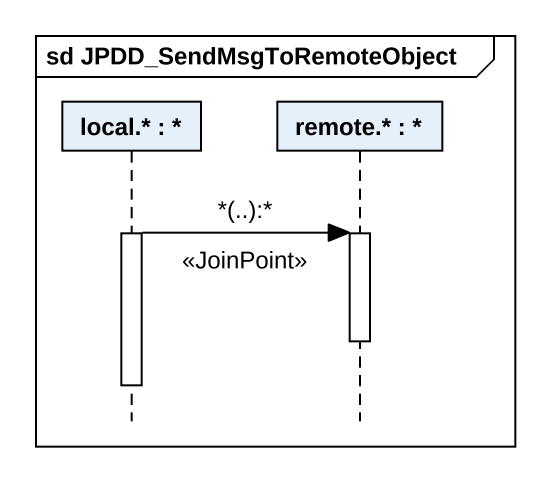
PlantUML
@startuml
mainframe sd JPDD_SendMsgToRemoteObject
hide footbox
participant "local.* : *" as local
participant "remote.* : *" as remote

activate local
local -> remote : *(..):*\n<<JoinPoint>>
activate remote
deactivate remote
deactivate local
@enduml
